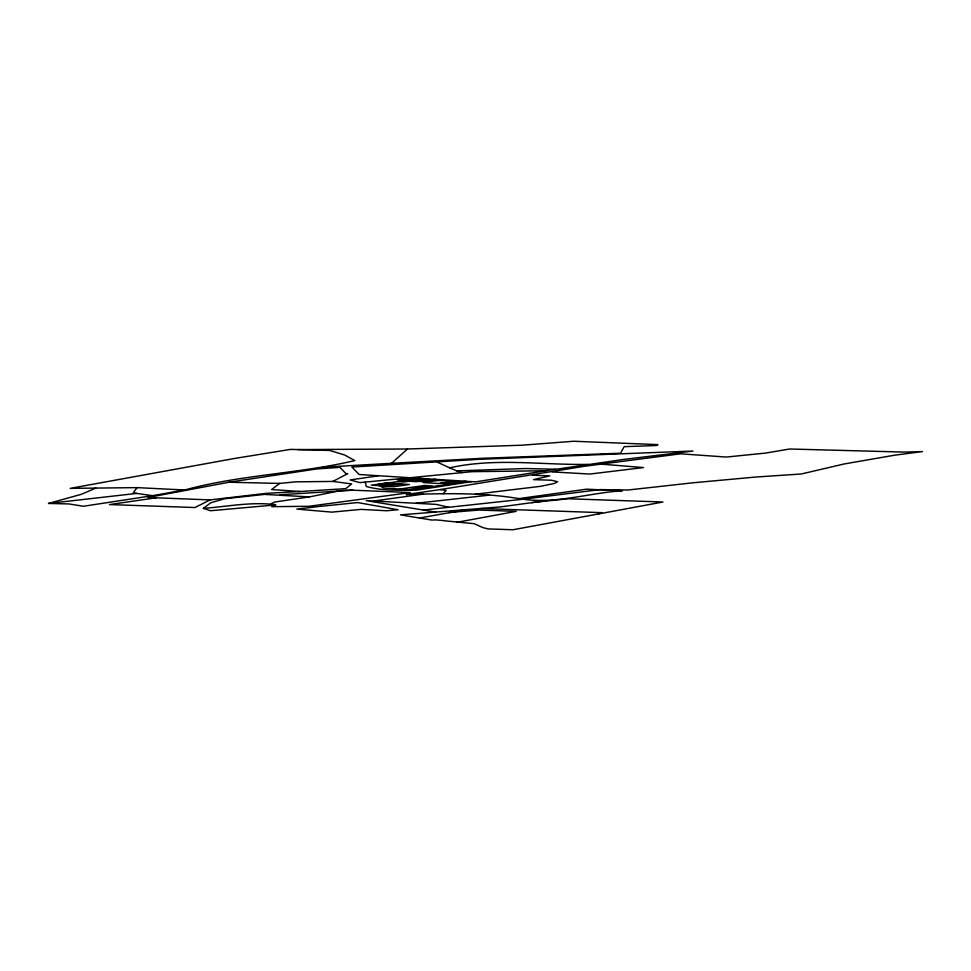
<?xml version="1.0" encoding="UTF-8"?>
<svg xmlns="http://www.w3.org/2000/svg" width="971" height="971" viewBox="0 0 971 971"><rect width="100%" height="100%" fill="white"/><g stroke="black" fill="none" stroke-linecap="round" stroke-linejoin="round"><path stroke-width="1.46" d="M137.093 487.624L133.209 492.904L152.568 495.671L185.789 489.724C241.111 474.625 299.153 473.763 354.779 460.582L344.656 454.998L329.788 450.471L290.62 449.379L234.363 458.494L70.228 488.364L137.093 487.624L184.017 489.954M443.019 493.766L446.175 490.525L440.336 489.554L406.206 494.567C443.771 493.499 481.689 492.273 518.89 498.609C553.482 504.799 588.025 493.05 622.447 490.719L586.302 489.202L518.89 498.609M391.531 463.301L482.284 458.3L620.542 453.226L624.207 446.66L656.602 445.519L657.889 444.609L573.825 441.247L521.524 445.228L407.48 449.003L391.531 463.301L322.554 467.221M279.612 483.424L271.662 489.518L299.93 491.508L345.785 488.644L351.648 483.922L332.859 481.434L295.463 481.847L279.612 483.424L228.889 482.247L147.932 497.492L210.173 499.895L265.666 493.402L299.93 491.508M203.376 508.379L210.792 502.772L224.471 498.791L264.44 494.397L309.409 496.897L340.615 490.598L351.162 490.137L410.466 492.54L308.875 506.292L271.698 506.656L275.8 504.738C251.853 501.522 227.384 506.595 203.376 508.379L210.561 510.734L275.351 504.944M332.859 481.434L347.679 473.654L345.87 473.545L339.959 467.367L316.522 468.969L228.889 482.247M210.173 499.895L194.928 507.53L109.48 504.58L156.173 497.807M271.285 503.694L274.647 502.056L309.409 496.897M95.874 488.085L81.321 494.312L48.55 503.439L69.135 503.949L83.372 506.267L152.568 495.671M546.382 500.672L500.502 506.911L400.477 514.861L431.84 520.068L435.336 519.873A64.608 6.639 -2.2 0 1 445.677 520.917L474.261 523.697L482.854 527.605L488.134 528.916L512.979 529.753L597.869 514.072L601.984 512.664L480.936 508.513M353.019 490.173L279.879 494.785M419.533 518.016L465.837 509.751M597.869 514.072L662.914 502.007L568.29 498.766L531.659 502.602M456.843 522.325L516.208 511.353L478.752 510.066L449.003 512.506M545.896 470.753L475.608 481.871L359.209 474.516L351.878 467.039L478.557 459.344L692.978 451.03L623.418 459.465L545.896 470.753L471.942 471.675L359.962 482.623L350.094 479.953L378.071 475.863M440.336 489.554L584.311 466.286L680.622 453.809L726.235 457.05L765.33 453.117L789.678 449.003L904.207 452.085L922.45 451.6L894.607 455.193L843.92 464.017L801.257 473.994L755.875 477.028L692.481 482.842L627.921 490.027L600.102 489.578L522.629 499.264L423.259 510.054L366.225 500.635L436.222 504.386L448.481 507.202M471.712 481.616L416.474 490.137C399.761 490.149 382.44 491.047 366.261 486.471L365.217 482.138M437.181 462.099L449.658 467.84C495.392 457.559 542.012 465.17 588.208 464.381M423.113 494.13L373.592 501.036M412.529 477.768L397.26 479.917L427.774 481.907M404.883 480.414L420.164 478.266M422.336 479.346L403.827 481.956L398.098 481.592M378.921 485.646L394.19 483.497M412.517 480.912L427.786 478.764M381.554 486.568L391.677 485.136L378.824 484.298M429.461 479.808L416.11 481.689L408.985 481.228M386.555 486.143L401.824 483.995M420.152 481.41L435.421 479.261M443.043 479.747L423.198 482.551L438.455 483.546L458.312 480.742M399.688 489.032L424.715 485.476L432.338 485.973L417.069 488.122L409.446 487.624M465.934 481.24L450.665 483.388L443.043 482.89M475.426 494.203L540.483 486.325L554.38 483.449L557.621 481.725L551.431 480.232L533.516 479.638L549.792 475.887L532.399 475.207M48.55 503.439L136.802 493.402M415.709 503.306L489.008 495.174M297.927 449.585L407.48 449.003M449.658 467.84L456.88 470.899L525.226 468.532L555.376 469.236M552.208 471.906L589.822 474.054L643.482 467.561L600.879 464.102M440.518 483.279L450.993 483.959M416.086 486.726L426.56 487.406M423.259 510.054L435.955 512.19M456.88 470.899L462.147 472.586M386.567 483L371.286 485.148L394.177 486.641L409.459 484.48L386.567 483M416.62 478.982L378.593 484.335L383.436 487.976L410.163 489.712L464.356 482.077L416.62 478.982M320.394 506.352L296.823 509.095L331.827 512.13L361.115 509.387L386.47 510.746L398.134 509.763L357.656 502.565L320.394 506.352"/></g></svg>
